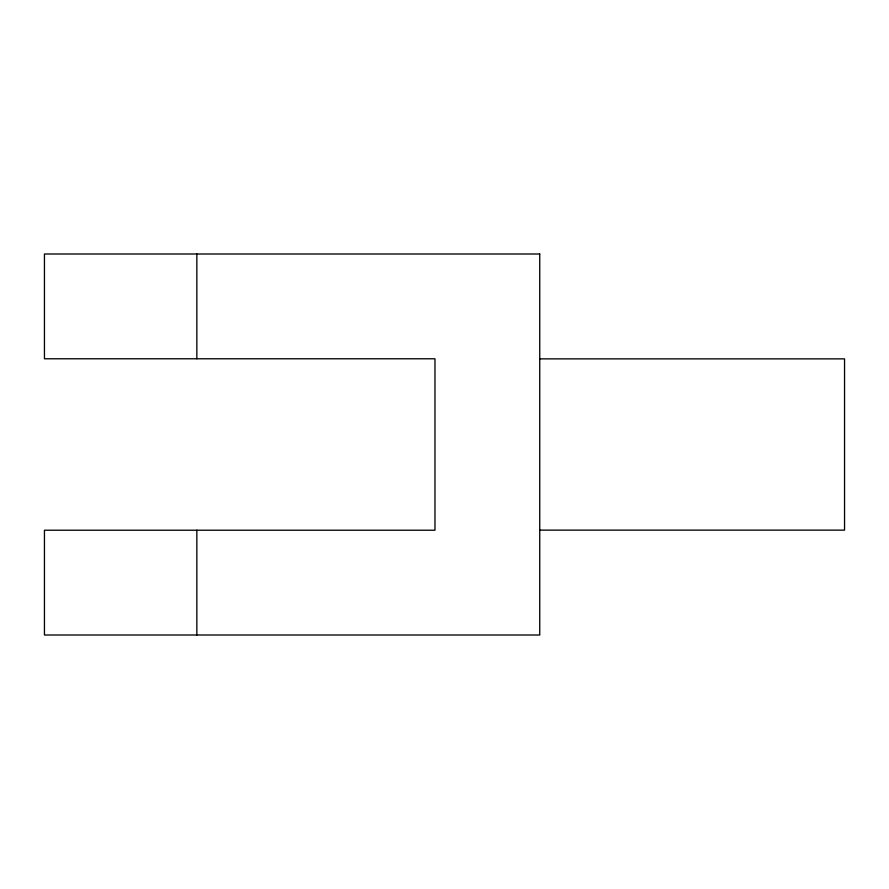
<?xml version="1.0" encoding="UTF-8"?>
<svg xmlns="http://www.w3.org/2000/svg" width="889" height="889" viewBox="0 0 889 889"><rect width="100%" height="100%" fill="white"/><g stroke="black" fill="none" stroke-linecap="round" stroke-linejoin="round"><path stroke-width="1.33" d="M539.745 358.867L844.55 358.867L844.55 530.133L539.745 530.133M196.847 253.998L196.847 358.778M196.847 530.222L196.847 635.002M539.745 253.998L44.45 253.998L44.45 358.778L434.977 358.778L434.977 530.222L44.45 530.222L44.45 635.002L539.745 635.002L539.745 253.998"/></g></svg>
